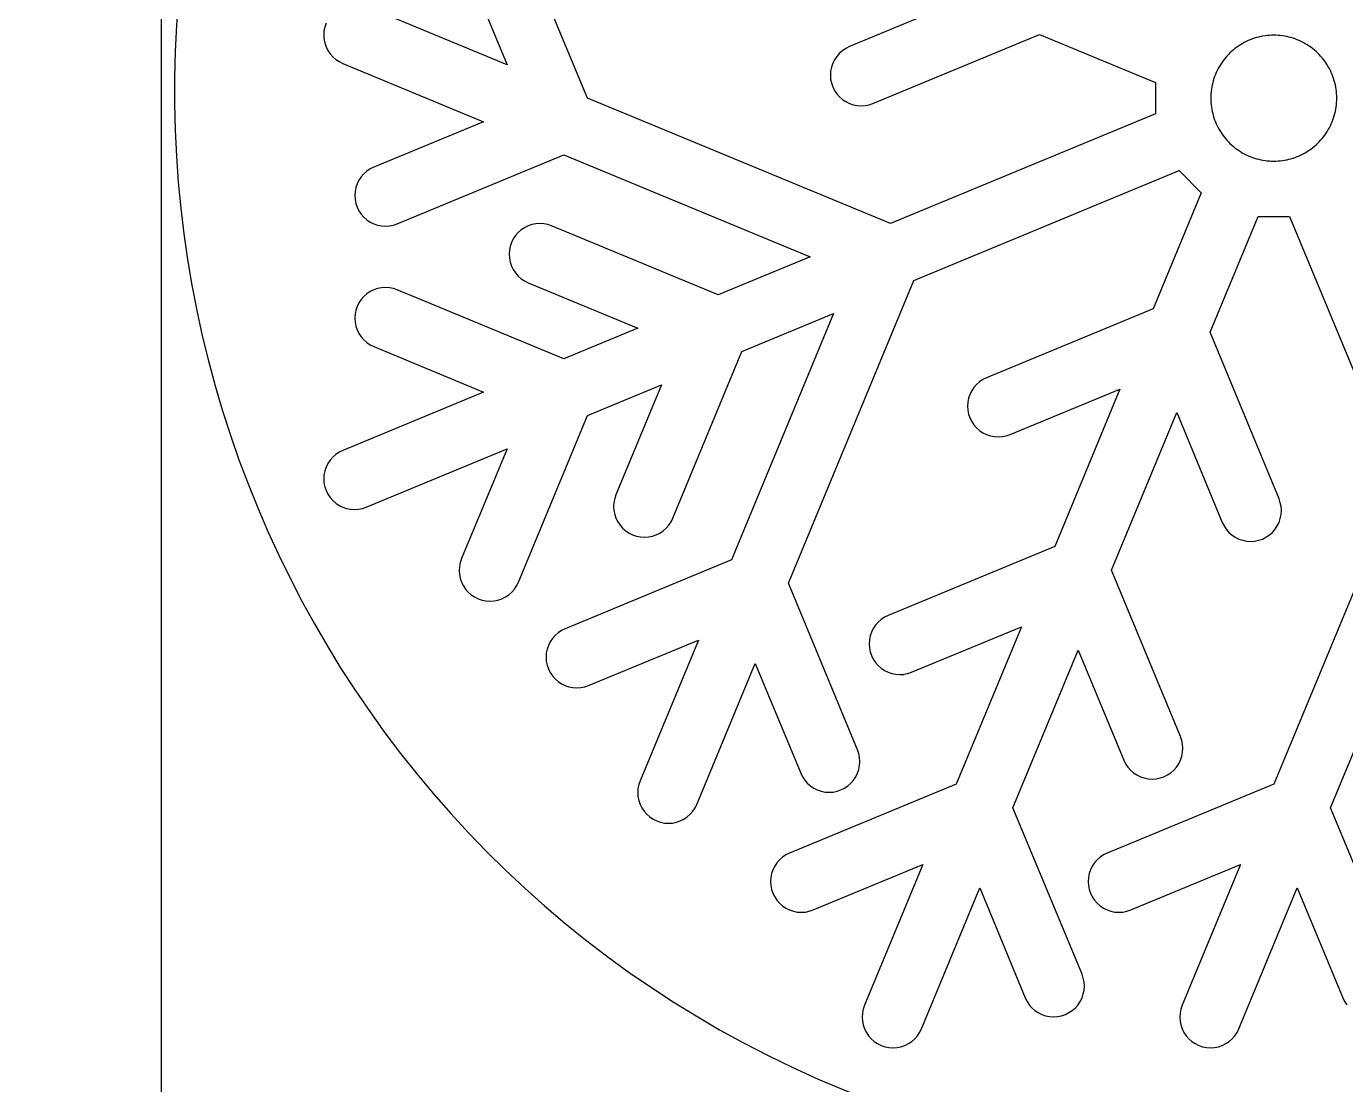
# Model space of a CAD drawing. Extents: x -10 to 300, y 40 to 641.
# Drawn here: x -10.1 to 90.5, y 474 to 554.8 of the extents above; entities that cross this region are included whole.
import ezdxf

# ---------------------------------------------------------------- set-up
doc = ezdxf.new("R2010")
doc.units = 0
doc.layers.add('Laag_1', color=7, linetype='CONTINUOUS')

msp = doc.modelspace()

# ---------------------------------------------------------------- linework, layer by layer
at = {"layer": 'Laag_1', "color": 1}
for p, q in [((0.160025, 40.160049), (0.160025, 639.840006)), ((32.662678, 549.329686), (27.39643, 562.043288)), ((23.063181, 560.248464), (26.5346, 551.867923)), ((61.030267, 556.733522), (52.649893, 553.262187)), ((26.5346, 551.867923), (15.78649, 556.320002)), ((12.623839, 554.760319), (12.564077, 554.459452)), ((12.722535, 555.050809), (12.623839, 554.760319)), ((12.543886, 554.153315), (12.564064, 553.847267)), ((12.564077, 554.459452), (12.5439, 554.153315)), ((12.564077, 553.847267), (12.623839, 553.546355)), ((54.444726, 548.929006), (67.158327, 554.195165)), ((67.158327, 554.195165), (76.010631, 550.528408)), ((82.932412, 553.650313), (82.780506, 553.573129)), ((83.086311, 553.721806), (82.932412, 553.650313)), ((83.242068, 553.787607), (83.086311, 553.721806)), ((83.399503, 553.847688), (83.242068, 553.787607)), ((83.558465, 553.902077), (83.399503, 553.847688)), ((83.718809, 553.950775), (83.558465, 553.902077)), ((83.880382, 553.993601), (83.718809, 553.950775)), ((84.043018, 554.030766), (83.880382, 553.993601)), ((84.206586, 554.062196), (84.043018, 554.030766)), ((84.37092, 554.087888), (84.206586, 554.062196)), ((84.535862, 554.107935), (84.37092, 554.087888)), ((84.701266, 554.122651), (84.535862, 554.107935)), ((84.866979, 554.13091), (84.701266, 554.122651)), ((85.032843, 554.134064), (84.866979, 554.13091)), ((85.198703, 554.13091), (85.032843, 554.134064)), ((85.364416, 554.122651), (85.198703, 554.13091)), ((85.529823, 554.107935), (85.364416, 554.122651)), ((85.694766, 554.087888), (85.529823, 554.107935)), ((85.859099, 554.062196), (85.694766, 554.087888)), ((86.022659, 554.030766), (85.859099, 554.062196)), ((86.185305, 553.993601), (86.022659, 554.030766)), ((86.346871, 553.950775), (86.185305, 553.993601)), ((86.507217, 553.902077), (86.346871, 553.950775)), ((86.666178, 553.847688), (86.507217, 553.902077)), ((86.823617, 553.787607), (86.666178, 553.847688)), ((86.979366, 553.721806), (86.823617, 553.787607)), ((87.133273, 553.650313), (86.979366, 553.721806)), ((87.285176, 553.573129), (87.133273, 553.650313)), ((12.623839, 553.546355), (12.722535, 553.25594)), ((12.722535, 553.25594), (12.858191, 552.980796)), ((12.858191, 552.980796), (13.028542, 552.725759)), ((13.028542, 552.725759), (13.230803, 552.495124)), ((51.889038, 552.75387), (51.686771, 552.523144)), ((52.119626, 552.956124), (51.889038, 552.75387)), ((52.37467, 553.126514), (52.119626, 552.956124)), ((52.649893, 553.262187), (52.37467, 553.126514)), ((81.569872, 552.659823), (81.456352, 552.537515)), ((81.687814, 552.778226), (81.569872, 552.659823)), ((81.810101, 552.892696), (81.687814, 552.778226)), ((81.936661, 553.003125), (81.810101, 552.892696)), ((82.067395, 553.109471), (81.936661, 553.003125)), ((82.202259, 553.211417), (82.067395, 553.109471)), ((82.341139, 553.308963), (82.202259, 553.211417)), ((82.483981, 553.401959), (82.341139, 553.308963)), ((82.630713, 553.490209), (82.483981, 553.401959)), ((82.780506, 553.573129), (82.63074, 553.490209)), ((87.434942, 553.490209), (87.285176, 553.573129)), ((87.581644, 553.402034), (87.434908, 553.490299)), ((87.724482, 553.309053), (87.581644, 553.402034)), ((87.863366, 553.211492), (87.724482, 553.309053)), ((87.998226, 553.109546), (87.863366, 553.211492)), ((88.128964, 553.003201), (87.998226, 553.109546)), ((88.255519, 552.892786), (88.128964, 553.003201)), ((88.377805, 552.778301), (88.255519, 552.892786)), ((88.495744, 552.659898), (88.377805, 552.778301)), ((88.609273, 552.53759), (88.495744, 552.659898)), ((13.230803, 552.495124), (13.461407, 552.292839)), ((13.461407, 552.292839), (13.716443, 552.122494)), ((13.716443, 552.122494), (13.991669, 551.986822)), ((13.991669, 551.986822), (24.739616, 547.534832)), ((51.282081, 551.702503), (51.222149, 551.401741)), ((51.380607, 551.993069), (51.282081, 551.702503)), ((51.516413, 552.268227), (51.380607, 551.993069)), ((51.686771, 552.523144), (51.516413, 552.268227)), ((80.872271, 551.73171), (80.791818, 551.586607)), ((80.957665, 551.873884), (80.872271, 551.73171)), ((81.047957, 552.01313), (80.957665, 551.873884)), ((81.143043, 552.149268), (81.047957, 552.01313)), ((81.242861, 552.282162), (81.143043, 552.149268)), ((81.347317, 552.411633), (81.242861, 552.282162)), ((81.456352, 552.537515), (81.347317, 552.411633)), ((88.718303, 552.411708), (88.609273, 552.53759)), ((88.82276, 552.282238), (88.718303, 552.411708)), ((88.922573, 552.149358), (88.82276, 552.282238)), ((89.017668, 552.01322), (88.922573, 552.149358)), ((89.107955, 551.873959), (89.017668, 552.01322)), ((89.193354, 551.731785), (89.107955, 551.873959)), ((89.273805, 551.586697), (89.193354, 551.731785)), ((51.202106, 551.095604), (51.222149, 550.789451)), ((51.222149, 551.401741), (51.202119, 551.095604)), ((51.222149, 550.789451), (51.282081, 550.488645)), ((80.417446, 550.663555), (80.373801, 550.502159)), ((80.466562, 550.822983), (80.417446, 550.663555)), ((80.521091, 550.980294), (80.466562, 550.822983)), ((80.580956, 551.135487), (80.521091, 550.980294)), ((80.646076, 551.288428), (80.580956, 551.135487)), ((80.716403, 551.438742), (80.646076, 551.288428)), ((80.791818, 551.586607), (80.716403, 551.438742)), ((89.349222, 551.438817), (89.273805, 551.586697)), ((89.419544, 551.288503), (89.349222, 551.438817)), ((89.484669, 551.135577), (89.419544, 551.288503)), ((89.544534, 550.980369), (89.484669, 551.135577)), ((89.599058, 550.823058), (89.544534, 550.980369)), ((89.648178, 550.66363), (89.599058, 550.823058)), ((89.691824, 550.502235), (89.648178, 550.66363)), ((51.282081, 550.488645), (51.380607, 550.198109)), ((51.380607, 550.198109), (51.516413, 549.923086)), ((51.516413, 549.923086), (51.686771, 549.668019)), ((51.686771, 549.668019), (51.889038, 549.437338)), ((76.010631, 550.528408), (76.010631, 548.130934)), ((80.240797, 549.670917), (80.231667, 549.500737)), ((80.255798, 549.839955), (80.240797, 549.670917)), ((80.276659, 550.007748), (80.255798, 549.839955)), ((80.30334, 550.174128), (80.276659, 550.007748)), ((80.335749, 550.338962), (80.30334, 550.174128)), ((80.373801, 550.502159), (80.335749, 550.338962)), ((89.729876, 550.339052), (89.691824, 550.502235)), ((89.762285, 550.174203), (89.729876, 550.339052)), ((89.788966, 550.007823), (89.762285, 550.174203)), ((89.809827, 549.840045), (89.788966, 550.007823)), ((89.824783, 549.671007), (89.809827, 549.840045)), ((89.833913, 549.500812), (89.824783, 549.671007)), ((55.783708, 539.752571), (32.662678, 549.329686)), ((51.889038, 549.437338), (52.119626, 549.235144)), ((52.119626, 549.235144), (52.37467, 549.064678)), ((52.37467, 549.064678), (52.649893, 548.929006)), ((52.649893, 548.929006), (52.94026, 548.830379)), ((52.94026, 548.830379), (53.241232, 548.770554)), ((53.241232, 548.770554), (53.547217, 548.750357)), ((53.547217, 548.750462), (53.853395, 548.770734)), ((53.853395, 548.770554), (54.154193, 548.830379)), ((54.154193, 548.830379), (54.444726, 548.929006)), ((80.231667, 549.500737), (80.228529, 549.329566)), ((80.228604, 549.329641), (80.231742, 549.158455)), ((80.231742, 549.158455), (80.240872, 548.988275)), ((80.240872, 548.988275), (80.255873, 548.819237)), ((80.255873, 548.819237), (80.276734, 548.65146)), ((80.276734, 548.65146), (80.303413, 548.485079)), ((89.762311, 548.485289), (89.788947, 548.651685)), ((89.788947, 548.651685), (89.809807, 548.819462)), ((89.809807, 548.819462), (89.824809, 548.988501)), ((89.824809, 548.988501), (89.833938, 549.15868)), ((89.837051, 549.329641), (89.833913, 549.500812)), ((89.833938, 549.15868), (89.837077, 549.329866)), ((89.837057, 549.329686), (89.837057, 549.329686)), ((76.010631, 548.130934), (55.783708, 539.752571)), ((80.303413, 548.485079), (80.335824, 548.32023)), ((80.335824, 548.32023), (80.373874, 548.157048)), ((80.373874, 548.157048), (80.417521, 547.995667)), ((80.417521, 547.995667), (80.466642, 547.836224)), ((80.466642, 547.836224), (80.521166, 547.678914)), ((80.521166, 547.678914), (80.581034, 547.523705)), ((89.484699, 547.52393), (89.544563, 547.679139)), ((89.544563, 547.679139), (89.599091, 547.836465)), ((89.599091, 547.836465), (89.648204, 547.995893)), ((89.648204, 547.995893), (89.69185, 548.157273)), ((89.69185, 548.157273), (89.729901, 548.320455)), ((89.729901, 548.320455), (89.762311, 548.485289)), ((24.739616, 547.534832), (16.359254, 544.063512)), ((80.581034, 547.523705), (80.646156, 547.370779)), ((80.646156, 547.370779), (80.716481, 547.2203)), ((80.716481, 547.2203), (80.791893, 547.07242)), ((80.791893, 547.07242), (80.872346, 546.927332)), ((80.872346, 546.927332), (80.95775, 546.785158)), ((80.95775, 546.785158), (81.048032, 546.645912)), ((81.048032, 546.645912), (81.143123, 546.509759)), ((88.922608, 546.509999), (89.017694, 546.646152)), ((89.017694, 546.646152), (89.107985, 546.785383)), ((89.107985, 546.785383), (89.193384, 546.927558)), ((89.193384, 546.927558), (89.273831, 547.07266)), ((89.273831, 547.07266), (89.349252, 547.220526)), ((89.349252, 547.220526), (89.419575, 547.371019)), ((89.419575, 547.371019), (89.484699, 547.52393)), ((81.143123, 546.509759), (81.24294, 546.37688)), ((81.24294, 546.37688), (81.347395, 546.247409)), ((81.347395, 546.247409), (81.456425, 546.121527)), ((81.456425, 546.121527), (81.569952, 545.999219)), ((81.569952, 545.999219), (81.687894, 545.880816)), ((81.687894, 545.880816), (81.810175, 545.766347)), ((81.810175, 545.766347), (81.936736, 545.655917)), ((81.936736, 545.655917), (82.067473, 545.549571)), ((87.998256, 545.549796), (88.128994, 545.656142)), ((88.128994, 545.656142), (88.255549, 545.766572)), ((88.255549, 545.766572), (88.377835, 545.881056)), ((88.377835, 545.881056), (88.495779, 545.999445)), ((88.495779, 545.999445), (88.609303, 546.121752)), ((88.609303, 546.121752), (88.718338, 546.247634)), ((88.718338, 546.247634), (88.82279, 546.377105)), ((88.82279, 546.377105), (88.922608, 546.509999)), ((18.154076, 539.730302), (30.867694, 544.996475)), ((30.867694, 544.996475), (49.655649, 537.214334)), ((82.067473, 545.549571), (82.202332, 545.447625)), ((82.202332, 545.447625), (82.341223, 545.350079)), ((82.341223, 545.350079), (82.484059, 545.257083)), ((82.484059, 545.257083), (82.630791, 545.168818)), ((82.630713, 545.169043), (82.780475, 545.086168)), ((82.780475, 545.086168), (82.93239, 545.008954)), ((82.93239, 545.008954), (83.086284, 544.937461)), ((83.086284, 544.937461), (83.242036, 544.871675)), ((83.242036, 544.871675), (83.399471, 544.81158)), ((83.399471, 544.81158), (83.558438, 544.757191)), ((83.558438, 544.757191), (83.718784, 544.708493)), ((83.718784, 544.708493), (83.88035, 544.665516)), ((83.88035, 544.665516), (84.042991, 544.628366)), ((84.042991, 544.628366), (84.206555, 544.596937)), ((84.206555, 544.596937), (84.370889, 544.571244)), ((84.370889, 544.571244), (84.535835, 544.551197)), ((85.529787, 544.551197), (85.694735, 544.571244)), ((85.694735, 544.571244), (85.859069, 544.596937)), ((85.859069, 544.596937), (86.022632, 544.628366)), ((86.022632, 544.628366), (86.185273, 544.665516)), ((86.185273, 544.665516), (86.346844, 544.708493)), ((86.346844, 544.708493), (86.50719, 544.757191)), ((86.50719, 544.757191), (86.666152, 544.81158)), ((86.666152, 544.81158), (86.823587, 544.871675)), ((86.823587, 544.871675), (86.979339, 544.937461)), ((86.979339, 544.937461), (87.133238, 545.008954)), ((87.133238, 545.008954), (87.285149, 545.086168)), ((87.285149, 545.086168), (87.434911, 545.169043)), ((87.434942, 545.169043), (87.58167, 545.257309)), ((87.58167, 545.257309), (87.724512, 545.350305)), ((87.724512, 545.350305), (87.863396, 545.447866)), ((87.863396, 545.447866), (87.998256, 545.549796)), ((15.598394, 543.55518), (15.396119, 543.32447)), ((15.82899, 543.75736), (15.598394, 543.55518)), ((16.08419, 543.927825), (15.82899, 543.75736)), ((16.359254, 544.063512), (16.08419, 543.927825)), ((57.578547, 535.41936), (77.805505, 543.797619)), ((77.805505, 543.797619), (79.50085, 542.102368)), ((84.535835, 544.551197), (84.701239, 544.536481)), ((84.701239, 544.536481), (84.866947, 544.528222)), ((84.866947, 544.528222), (85.032811, 544.525069)), ((85.032811, 544.525069), (85.198676, 544.528222)), ((85.198676, 544.528222), (85.364384, 544.536481)), ((85.364384, 544.536481), (85.529787, 544.551197)), ((15.09012, 542.794274), (14.99143, 542.503829)), ((15.225775, 543.069523), (15.09012, 542.794274)), ((15.396119, 543.32447), (15.225775, 543.069523)), ((14.931662, 542.202947), (14.911621, 541.896914)), ((14.911627, 541.896914), (14.931675, 541.590882)), ((14.99143, 542.503829), (14.931662, 542.202947)), ((14.931662, 541.590882), (14.99143, 541.289895)), ((79.50085, 542.102368), (75.834099, 533.250089)), ((14.99143, 541.289895), (15.09012, 540.99945)), ((15.09012, 540.99945), (15.225775, 540.724381)), ((15.225775, 540.724381), (15.396119, 540.469254)), ((15.396119, 540.469254), (15.598394, 540.238649)), ((15.598394, 540.238649), (15.82899, 540.036349)), ((15.82899, 540.036349), (16.08419, 539.865899)), ((16.08419, 539.865899), (16.359254, 539.730302)), ((16.359254, 539.730302), (16.649782, 539.631705)), ((16.649782, 539.631705), (16.950576, 539.57188)), ((16.950576, 539.57188), (17.25674, 539.551608)), ((17.25674, 539.551788), (17.562747, 539.571955)), ((17.562747, 539.57188), (17.863541, 539.631705)), ((17.863541, 539.631705), (18.154076, 539.730302)), ((28.140192, 539.578036), (27.864965, 539.442349)), ((28.430562, 539.676648), (28.140192, 539.578036)), ((28.731516, 539.736488), (28.430562, 539.676648)), ((29.037531, 539.756535), (28.731516, 539.736263)), ((29.343692, 539.736488), (29.037531, 539.75673)), ((29.644488, 539.676648), (29.343692, 539.736488)), ((29.935023, 539.578036), (29.644488, 539.676648)), ((42.648632, 534.311877), (29.935023, 539.578036)), ((80.167316, 531.45513), (83.834044, 540.307423)), ((83.834044, 540.307423), (86.231609, 540.307423)), ((86.231609, 540.307423), (94.609861, 520.080533)), ((27.006721, 538.584047), (26.870902, 538.308948)), ((27.17707, 538.839099), (27.006721, 538.584047)), ((27.379332, 539.069704), (27.17707, 538.839099)), ((27.609936, 539.271974), (27.379332, 539.069704)), ((27.864965, 539.442349), (27.609936, 539.271974)), ((26.712444, 537.717591), (26.692401, 537.411453)), ((26.772375, 538.018458), (26.712444, 537.717591)), ((26.870902, 538.308948), (26.772375, 538.018458)), ((26.692409, 537.411453), (26.712448, 537.105361)), ((26.712444, 537.105361), (26.772375, 536.804494)), ((26.772375, 536.804494), (26.870902, 536.514064)), ((26.870902, 536.514064), (27.006721, 536.23892)), ((49.655649, 537.214334), (42.648632, 534.311877)), ((27.006721, 536.23892), (27.17707, 535.983853)), ((27.17707, 535.983853), (27.379332, 535.753263)), ((27.379332, 535.753263), (27.609936, 535.550963)), ((27.609936, 535.550963), (27.864965, 535.380483)), ((16.08419, 534.56256), (15.82899, 534.392185)), ((16.359254, 534.698247), (16.08419, 534.56256)), ((16.649782, 534.796844), (16.359254, 534.698247)), ((16.950576, 534.856699), (16.649782, 534.796844)), ((17.25674, 534.876746), (16.950576, 534.856579)), ((17.562747, 534.856699), (17.25674, 534.876926)), ((17.863541, 534.796844), (17.562747, 534.856699)), ((18.154076, 534.698247), (17.863541, 534.796844)), ((30.867694, 529.431983), (18.154076, 534.698247)), ((27.864965, 535.380483), (28.140192, 535.244841)), ((28.140192, 535.244841), (36.520554, 531.773536)), ((48.001498, 512.298361), (57.578547, 535.41936)), ((15.225775, 533.704242), (15.09012, 533.429114)), ((15.396119, 533.959204), (15.225775, 533.704242)), ((15.598394, 534.1899), (15.396119, 533.959204)), ((15.82899, 534.392185), (15.598394, 534.1899)), ((14.931662, 532.837756), (14.911621, 532.531649)), ((14.911627, 532.531649), (14.931675, 532.225602)), ((14.99143, 533.138563), (14.931662, 532.837756)), ((15.09012, 533.429114), (14.99143, 533.138563)), ((51.450455, 532.881124), (43.668272, 514.093095)), ((44.443465, 529.978667), (51.450455, 532.881124)), ((75.834099, 533.250089), (63.1205, 527.98393)), ((14.931662, 532.225602), (14.99143, 531.924705)), ((14.99143, 531.924705), (15.09012, 531.634079)), ((15.09012, 531.634079), (15.225775, 531.359116)), ((36.520554, 531.773536), (30.867694, 529.431983)), ((15.225775, 531.359116), (15.396119, 531.104064)), ((15.396119, 531.104064), (15.598394, 530.873383)), ((15.598394, 530.873383), (15.82899, 530.671189)), ((15.82899, 530.671189), (16.08419, 530.500603)), ((16.08419, 530.500603), (16.359254, 530.364931)), ((85.433456, 518.741498), (80.167316, 531.45513)), ((16.359254, 530.364931), (24.739616, 526.893731)), ((39.177377, 517.265035), (44.443465, 529.978667)), ((62.359644, 527.475403), (62.157378, 527.244798)), ((62.590251, 527.677703), (62.359644, 527.475403)), ((62.845292, 527.848243), (62.590251, 527.677703)), ((63.1205, 527.98393), (62.845292, 527.848243)), ((24.739616, 526.893731), (13.991669, 522.441712)), ((32.662678, 525.098877), (38.315539, 527.440325)), ((38.315539, 527.440325), (34.84413, 519.059889)), ((61.8512, 526.714782), (61.752687, 526.424157)), ((61.987019, 526.989851), (61.8512, 526.714782)), ((62.157378, 527.244798), (61.987019, 526.989851)), ((64.915332, 523.650645), (73.295776, 527.121964)), ((73.295776, 527.121964), (68.318024, 515.104804)), ((61.692921, 526.123365), (61.67273, 525.817257)), ((61.67273, 525.817257), (61.692921, 525.511285)), ((61.752687, 526.424157), (61.692921, 526.123365)), ((61.692921, 525.511285), (61.752687, 525.210298)), ((27.39643, 512.385156), (32.662678, 525.098877)), ((61.752687, 525.210298), (61.8512, 524.919973)), ((61.8512, 524.919973), (61.987019, 524.644724)), ((61.987019, 524.644724), (62.157378, 524.389657)), ((72.651306, 513.309875), (77.629002, 525.327095)), ((77.629002, 525.327095), (81.100272, 516.946674)), ((62.157378, 524.389657), (62.359644, 524.159067)), ((62.359644, 524.159067), (62.590251, 523.956782)), ((62.590251, 523.956782), (62.845292, 523.786332)), ((62.845292, 523.786332), (63.1205, 523.650645)), ((63.1205, 523.650645), (63.410867, 523.552123)), ((63.410867, 523.552123), (63.711831, 523.492193)), ((63.711831, 523.492193), (64.017843, 523.471996)), ((64.017843, 523.472116), (64.324003, 523.492388)), ((64.324003, 523.492193), (64.6248, 523.552123)), ((64.6248, 523.552123), (64.915332, 523.650645)), ((13.991669, 522.441712), (13.716443, 522.306069)), ((15.78649, 518.108546), (26.5346, 522.560401)), ((26.5346, 522.560401), (23.063181, 514.180085)), ((12.858191, 521.447632), (12.722535, 521.172609)), ((13.028542, 521.702714), (12.858191, 521.447632)), ((13.230803, 521.93332), (13.028542, 521.702714)), ((13.461407, 522.135604), (13.230803, 521.93332)), ((13.716443, 522.306069), (13.461407, 522.135604)), ((12.564077, 520.581266), (12.5439, 520.275144)), ((12.623839, 520.882073), (12.564077, 520.581266)), ((12.722535, 521.172609), (12.623839, 520.882073)), ((12.543886, 520.275144), (12.564064, 519.968991)), ((12.564077, 519.968991), (12.623839, 519.668125)), ((12.623839, 519.668125), (12.722535, 519.377649)), ((94.609861, 520.080533), (85.032828, 496.959399)), ((12.722535, 519.377649), (12.858191, 519.10252)), ((12.858191, 519.10252), (13.028542, 518.847574)), ((13.028542, 518.847574), (13.230803, 518.616953)), ((13.230803, 518.616953), (13.461407, 518.414699)), ((13.461407, 518.414699), (13.716443, 518.244203)), ((34.685664, 518.468562), (34.665629, 518.162425)), ((34.745596, 518.769339), (34.685664, 518.468562)), ((34.84413, 519.059889), (34.745596, 518.769339)), ((85.532065, 518.450978), (85.433456, 518.741498)), ((85.591914, 518.150186), (85.532065, 518.450978)), ((13.716443, 518.244203), (13.991669, 518.108546)), ((13.991669, 518.108546), (14.282039, 518.009949)), ((14.282039, 518.009949), (14.582999, 517.949989)), ((14.582999, 517.949989), (14.888998, 517.930212)), ((14.888998, 517.930017), (15.19516, 517.949809)), ((15.19516, 517.949989), (15.49612, 518.009949)), ((15.49612, 518.009949), (15.78649, 518.108546)), ((34.665637, 518.162425), (34.685679, 517.856392)), ((34.685664, 517.856392), (34.745596, 517.55548)), ((34.745596, 517.55548), (34.84413, 517.265035)), ((85.532065, 517.23712), (85.591914, 517.537986)), ((85.611968, 517.844034), (85.591914, 518.150186)), ((85.591914, 517.537986), (85.611968, 517.844034)), ((34.84413, 517.265035), (34.979785, 516.989816)), ((34.979785, 516.989816), (35.150291, 516.734839)), ((35.150291, 516.734839), (35.35256, 516.504249)), ((35.35256, 516.504249), (35.583156, 516.301949)), ((38.43834, 516.301949), (38.668945, 516.504249)), ((38.668945, 516.504249), (38.871198, 516.734839)), ((38.871198, 516.734839), (39.041721, 516.989816)), ((39.041721, 516.989816), (39.177377, 517.265035)), ((81.100272, 516.946674), (81.235953, 516.671425)), ((81.235953, 516.671425), (81.406381, 516.416479)), ((81.406381, 516.416479), (81.608638, 516.185888)), ((84.925135, 516.185888), (85.127348, 516.416479)), ((85.127348, 516.416479), (85.297802, 516.671425)), ((85.297802, 516.671425), (85.433456, 516.946674)), ((85.433456, 516.946674), (85.532065, 517.23712)), ((35.583156, 516.301949), (35.8382, 516.131409)), ((35.8382, 516.131409), (36.113257, 515.995797)), ((36.113257, 515.995797), (36.403792, 515.897215)), ((36.403792, 515.897215), (36.70475, 515.83727)), ((36.70475, 515.83727), (37.010749, 515.817103)), ((37.010749, 515.817298), (37.316926, 515.83745)), ((37.316926, 515.83727), (37.61772, 515.897215)), ((37.61772, 515.897215), (37.908241, 515.995797)), ((37.908241, 515.995797), (38.183312, 516.131409)), ((38.183312, 516.131409), (38.43834, 516.301949)), ((81.608638, 516.185888), (81.839263, 515.983588)), ((81.839263, 515.983588), (82.094313, 515.813228)), ((82.094313, 515.813228), (82.369443, 515.677436)), ((82.369443, 515.677436), (82.659925, 515.578809)), ((82.659925, 515.578809), (82.960792, 515.518909)), ((82.960792, 515.518909), (83.266873, 515.498712)), ((83.266873, 515.498937), (83.572982, 515.519089)), ((83.572982, 515.518909), (83.873858, 515.578809)), ((83.873858, 515.578809), (84.164322, 515.677436)), ((84.164322, 515.677436), (84.439453, 515.813228)), ((84.439453, 515.813228), (84.694502, 515.983588)), ((84.694502, 515.983588), (84.925135, 516.185888)), ((68.318024, 515.104804), (55.604418, 509.838555)), ((22.904888, 513.588788), (22.884711, 513.28259)), ((22.964658, 513.889549), (22.904888, 513.588788)), ((23.063181, 514.180085), (22.964658, 513.889549)), ((43.668272, 514.093095), (30.954653, 508.827042)), ((89.36604, 495.16447), (97.148214, 513.952468)), ((22.88469, 513.28259), (22.904867, 512.976588)), ((22.904888, 512.976588), (22.964658, 512.675601)), ((22.964658, 512.675601), (23.063181, 512.385156)), ((23.063181, 512.385156), (23.199009, 512.110027)), ((27.260774, 512.110027), (27.39643, 512.385156)), ((77.917459, 500.596213), (72.651306, 513.309875)), ((23.199009, 512.110027), (23.369351, 511.85505)), ((23.369351, 511.85505), (23.571621, 511.624445)), ((23.571621, 511.624445), (23.802218, 511.422175)), ((23.802218, 511.422175), (24.057247, 511.251695)), ((26.402374, 511.251695), (26.657395, 511.422175)), ((26.657395, 511.422175), (26.888161, 511.624445)), ((26.888161, 511.624445), (27.090431, 511.85505)), ((27.090431, 511.85505), (27.260774, 512.110027)), ((53.2676, 499.58461), (48.001525, 512.298271)), ((24.057247, 511.251695), (24.332481, 511.115992)), ((24.332481, 511.115992), (24.622843, 511.017425)), ((24.622843, 511.017425), (24.923801, 510.957465)), ((24.923801, 510.957465), (25.229803, 510.937689)), ((25.229803, 510.937509), (25.535972, 510.957285)), ((25.535972, 510.957465), (25.836773, 511.017425)), ((25.836773, 511.017425), (26.127303, 511.115992)), ((26.127303, 511.115992), (26.402374, 511.251695)), ((54.843555, 509.330298), (54.641283, 509.099513)), ((55.074321, 509.532493), (54.843555, 509.330298)), ((55.329347, 509.702838), (55.074321, 509.532493)), ((55.604418, 509.838555), (55.329347, 509.702838)), ((30.424396, 508.520814), (30.193796, 508.31862)), ((30.679598, 508.691369), (30.424396, 508.520814)), ((30.954653, 508.827042), (30.679598, 508.691369)), ((54.335284, 508.569392), (54.236592, 508.278871)), ((54.470943, 508.844446), (54.335284, 508.569392)), ((54.641283, 509.099513), (54.470943, 508.844446)), ((57.399243, 505.505239), (65.779768, 508.976754)), ((65.779768, 508.976754), (60.802095, 496.959399)), ((29.685524, 507.557713), (29.586836, 507.267388)), ((29.821189, 507.832962), (29.685524, 507.557713)), ((29.991532, 508.088014), (29.821189, 507.832962)), ((30.193796, 508.31862), (29.991532, 508.088014)), ((32.749481, 504.493846), (41.13001, 507.965076)), ((41.13001, 507.965076), (36.678043, 497.217049)), ((54.176826, 507.97808), (54.156787, 507.671912)), ((54.156787, 507.671912), (54.176826, 507.36588)), ((54.236592, 508.278871), (54.176826, 507.97808)), ((54.176826, 507.36588), (54.236592, 507.064908)), ((29.527068, 506.966401), (29.507027, 506.660444)), ((29.507041, 506.660444), (29.527074, 506.354216)), ((29.586836, 507.267388), (29.527068, 506.966401)), ((29.527068, 506.354216), (29.586836, 506.05341)), ((54.236592, 507.064908), (54.335284, 506.774568)), ((54.335284, 506.774568), (54.470943, 506.499334)), ((54.470943, 506.499334), (54.641283, 506.244357)), ((65.135182, 495.16447), (70.112952, 507.181705)), ((70.112952, 507.181705), (73.584246, 498.801359)), ((29.586836, 506.05341), (29.685524, 505.762979)), ((29.685524, 505.762979), (29.821189, 505.48785)), ((29.821189, 505.48785), (29.991532, 505.232783)), ((41.011121, 495.422104), (45.4632, 506.170327)), ((45.463256, 506.170221), (48.934508, 497.78968)), ((54.641283, 506.244357), (54.843555, 506.013646)), ((54.843555, 506.013646), (55.074321, 505.811392)), ((55.074321, 505.811392), (55.329347, 505.640897)), ((55.329347, 505.640897), (55.604418, 505.505239)), ((55.604418, 505.505239), (55.894942, 505.406717)), ((55.894942, 505.406717), (56.195736, 505.346787)), ((56.195736, 505.346787), (56.5019, 505.327011)), ((56.5019, 505.326831), (56.807912, 505.346577)), ((56.807912, 505.346787), (57.108866, 505.406717)), ((57.108866, 505.406717), (57.399243, 505.505239)), ((29.991532, 505.232783), (30.193796, 505.002283)), ((30.193796, 505.002283), (30.424396, 504.800013)), ((30.424396, 504.800013), (30.679598, 504.629413)), ((30.679598, 504.629413), (30.954653, 504.493846)), ((30.954653, 504.493846), (31.245188, 504.395234)), ((31.245188, 504.395234), (31.545984, 504.335319)), ((31.545984, 504.335319), (31.852154, 504.315152)), ((31.852154, 504.315332), (32.15816, 504.335499)), ((32.15816, 504.335319), (32.459118, 504.395234)), ((32.459118, 504.395234), (32.749481, 504.493846)), ((78.016066, 500.305573), (77.917459, 500.596213)), ((78.075906, 500.004901), (78.016066, 500.305573)), ((53.366287, 499.294209), (53.2676, 499.58461)), ((53.426072, 498.993298), (53.366287, 499.294209)), ((78.016066, 499.091729), (78.075906, 499.392671)), ((78.095979, 499.698628), (78.075906, 500.004901)), ((78.075906, 499.392671), (78.095979, 499.698628)), ((53.366287, 498.080231), (53.426072, 498.381188)), ((53.446263, 498.68716), (53.426072, 498.993298)), ((53.426072, 498.381188), (53.446263, 498.68716)), ((73.584246, 498.801359), (73.719946, 498.52614)), ((73.719946, 498.52614), (73.890355, 498.271073)), ((73.890355, 498.271073), (74.092599, 498.040468)), ((77.40911, 498.040468), (77.611349, 498.271073)), ((77.611349, 498.271073), (77.781776, 498.52614)), ((77.781776, 498.52614), (77.917459, 498.801359)), ((77.917459, 498.801359), (78.016066, 499.091729)), ((48.934508, 497.78968), (49.07018, 497.514642)), ((49.07018, 497.514642), (49.24052, 497.259605)), ((49.24052, 497.259605), (49.442787, 497.028969)), ((52.759335, 497.028969), (52.961601, 497.259605)), ((52.961601, 497.259605), (53.131942, 497.514642)), ((53.131942, 497.514642), (53.2676, 497.78968)), ((53.2676, 497.78968), (53.366287, 498.080231)), ((74.092599, 498.040468), (74.323242, 497.838198)), ((74.323242, 497.838198), (74.578301, 497.667823)), ((74.578301, 497.667823), (74.853395, 497.532241)), ((74.853395, 497.532241), (75.143904, 497.433539)), ((75.143904, 497.433539), (75.444752, 497.373699)), ((75.444752, 497.373699), (75.750861, 497.353547)), ((75.750861, 497.353547), (76.056956, 497.373819)), ((76.056956, 497.373699), (76.357804, 497.433539)), ((76.357804, 497.433539), (76.648273, 497.532241)), ((76.648273, 497.532241), (76.923427, 497.667823)), ((76.923427, 497.667823), (77.178467, 497.838198)), ((77.178467, 497.838198), (77.40911, 498.040468)), ((36.519585, 496.625706), (36.499543, 496.319554)), ((36.499543, 496.319554), (36.519585, 496.013416)), ((36.579352, 496.926498), (36.519585, 496.625706)), ((36.678043, 497.217049), (36.579352, 496.926498)), ((60.802095, 496.959399), (48.088328, 491.693135)), ((49.442787, 497.028969), (49.673393, 496.8267)), ((49.673393, 496.8267), (49.928585, 496.656235)), ((49.928585, 496.656235), (50.203643, 496.520547)), ((50.203643, 496.520547), (50.494166, 496.42204)), ((50.494166, 496.42204), (50.794972, 496.36214)), ((50.794972, 496.36214), (51.10115, 496.341868)), ((51.10115, 496.342018), (51.40715, 496.36232)), ((51.40715, 496.36214), (51.708108, 496.42204)), ((51.708108, 496.42204), (51.998479, 496.520547)), ((51.998479, 496.520547), (52.273698, 496.656235)), ((52.273698, 496.656235), (52.528728, 496.8267)), ((52.528728, 496.8267), (52.759335, 497.028969)), ((85.032828, 496.959399), (72.319171, 491.693135)), ((36.519585, 496.013416), (36.579352, 495.71264)), ((36.579352, 495.71264), (36.678043, 495.422104)), ((36.678043, 495.422104), (36.813699, 495.147066)), ((40.87546, 495.147066), (41.011121, 495.422104)), ((36.813699, 495.147066), (36.984042, 494.891999)), ((36.984042, 494.891999), (37.186312, 494.661408)), ((37.186312, 494.661408), (37.416912, 494.459139)), ((37.416912, 494.459139), (37.672106, 494.288673)), ((37.672106, 494.288673), (37.947164, 494.152986)), ((39.742, 494.152986), (40.017217, 494.288673)), ((40.017217, 494.288673), (40.272247, 494.459139)), ((40.272247, 494.459139), (40.502849, 494.661408)), ((40.502849, 494.661408), (40.705122, 494.891999)), ((40.705122, 494.891999), (40.87546, 495.147066)), ((70.401424, 482.450853), (65.135182, 495.16447)), ((94.632189, 482.450853), (89.36604, 495.16447)), ((37.947164, 494.152986), (38.237698, 494.054359)), ((38.237698, 494.054359), (38.538492, 493.994534)), ((38.538492, 493.994534), (38.844656, 493.974247)), ((38.844656, 493.974472), (39.150669, 493.994744)), ((39.150669, 493.994534), (39.451627, 494.054359)), ((39.451627, 494.054359), (39.742, 494.152986)), ((47.558226, 491.387193), (47.327639, 491.184923)), ((47.813258, 491.557477), (47.558226, 491.387193)), ((48.088328, 491.693135), (47.813258, 491.557477)), ((71.788991, 491.387193), (71.558344, 491.184923)), ((72.044045, 491.557477), (71.788991, 491.387193)), ((72.319171, 491.693135), (72.044045, 491.557477)), ((46.819198, 490.424032), (46.720669, 490.133586)), ((46.954848, 490.69916), (46.819198, 490.424032)), ((47.125353, 490.954212), (46.954848, 490.69916)), ((47.327639, 491.184923), (47.125353, 490.954212)), ((49.883309, 487.359939), (58.26366, 490.831349)), ((58.26366, 490.831349), (53.811703, 480.083232)), ((71.050009, 490.424032), (70.9514, 490.133586)), ((71.18569, 490.69916), (71.050009, 490.424032)), ((71.356104, 490.954212), (71.18569, 490.69916)), ((71.558344, 491.184923), (71.356104, 490.954212)), ((74.11406, 487.359939), (82.494503, 490.831349)), ((82.494503, 490.831349), (78.042527, 480.083232)), ((46.660751, 489.832704), (46.640706, 489.526552)), ((46.640706, 489.526552), (46.660737, 489.220595)), ((46.720669, 490.133586), (46.660751, 489.832704)), ((46.660751, 489.220595), (46.720669, 488.919608)), ((70.89158, 489.832704), (70.871512, 489.526552)), ((70.871512, 489.526552), (70.89158, 489.220595)), ((70.9514, 490.133586), (70.89158, 489.832704)), ((70.89158, 489.220595), (70.9514, 488.919608)), ((46.720669, 488.919608), (46.819198, 488.629162)), ((46.819198, 488.629162), (46.954848, 488.354019)), ((46.954848, 488.354019), (47.125353, 488.098967)), ((58.144956, 478.288393), (62.596927, 489.036405)), ((62.596927, 489.036405), (66.068183, 480.655984)), ((70.9514, 488.919608), (71.050009, 488.629162)), ((71.050009, 488.629162), (71.18569, 488.354019)), ((71.18569, 488.354019), (71.356104, 488.098967)), ((82.375703, 478.288393), (86.827687, 489.036405)), ((86.827687, 489.036405), (90.298985, 480.655984)), ((47.125353, 488.098967), (47.327639, 487.868376)), ((47.327639, 487.868376), (47.558226, 487.666092)), ((47.558226, 487.666092), (47.813258, 487.495717)), ((47.813258, 487.495717), (48.088328, 487.359939)), ((48.088328, 487.359939), (48.378866, 487.261417)), ((48.378866, 487.261417), (48.679806, 487.201697)), ((48.679806, 487.201697), (48.985819, 487.181425)), ((48.985819, 487.181425), (49.291983, 487.201697)), ((49.291983, 487.201697), (49.59278, 487.261417)), ((49.59278, 487.261417), (49.883309, 487.359939)), ((71.356104, 488.098967), (71.558344, 487.868376)), ((71.558344, 487.868376), (71.788991, 487.666092)), ((71.788991, 487.666092), (72.044045, 487.495717)), ((72.044045, 487.495717), (72.319171, 487.359939)), ((72.319171, 487.359939), (72.609649, 487.261417)), ((72.609649, 487.261417), (72.910502, 487.201697)), ((72.910502, 487.201697), (73.21661, 487.181425)), ((73.21661, 487.181425), (73.522702, 487.201697)), ((73.522702, 487.201697), (73.823596, 487.261417)), ((73.823596, 487.261417), (74.11406, 487.359939)), ((70.500032, 482.160257), (70.401424, 482.450853)), ((70.559867, 481.859481), (70.500032, 482.160257)), ((70.500032, 480.946504), (70.559867, 481.247311)), ((70.579948, 481.553538), (70.559867, 481.859481)), ((70.559867, 481.247311), (70.579948, 481.553538)), ((66.068183, 480.655984), (66.203837, 480.38096)), ((66.203837, 480.38096), (66.374347, 480.125683)), ((70.095328, 480.125683), (70.265755, 480.38096)), ((70.265755, 480.38096), (70.401424, 480.655984)), ((70.401424, 480.655984), (70.500032, 480.946504)), ((90.298985, 480.655984), (90.434667, 480.38096)), ((90.434667, 480.38096), (90.605076, 480.125683)), ((53.653246, 479.491905), (53.633215, 479.185752)), ((53.633215, 479.185752), (53.653246, 478.879705)), ((53.713164, 479.792891), (53.653246, 479.491905)), ((53.811703, 480.083232), (53.713164, 479.792891)), ((66.374347, 480.125683), (66.576615, 479.895198)), ((66.576615, 479.895198), (66.80722, 479.692883)), ((66.80722, 479.692883), (67.062248, 479.522538)), ((67.062248, 479.522538), (67.337304, 479.386851)), ((67.337304, 479.386851), (67.627838, 479.288163)), ((67.627838, 479.288163), (67.928796, 479.228413)), ((67.928796, 479.228413), (68.234813, 479.208247)), ((68.234813, 479.208322), (68.540972, 479.228594)), ((68.540972, 479.228413), (68.841783, 479.288163)), ((68.841783, 479.288163), (69.132248, 479.386851)), ((69.132248, 479.386851), (69.407402, 479.522538)), ((69.407402, 479.522538), (69.662455, 479.692883)), ((69.662455, 479.692883), (69.893075, 479.895198)), ((69.893075, 479.895198), (70.095328, 480.125683)), ((77.88406, 479.491905), (77.864007, 479.185752)), ((77.864007, 479.185752), (77.88406, 478.879705)), ((77.943928, 479.792891), (77.88406, 479.491905)), ((78.042527, 480.083232), (77.943928, 479.792891)), ((53.653246, 478.879705), (53.713164, 478.578838)), ((53.713164, 478.578838), (53.811703, 478.288393)), ((53.811703, 478.288393), (53.947371, 478.013159)), ((58.009302, 478.013159), (58.144956, 478.288393)), ((77.88406, 478.879705), (77.943928, 478.578838)), ((77.943928, 478.578838), (78.042527, 478.288393)), ((78.042527, 478.288393), (78.178163, 478.013159)), ((82.240049, 478.013159), (82.375703, 478.288393)), ((53.947371, 478.013159), (54.117881, 477.758197)), ((54.117881, 477.758197), (54.320134, 477.527591)), ((54.320134, 477.527591), (54.550741, 477.325307)), ((54.550741, 477.325307), (54.805767, 477.154947)), ((54.805767, 477.154947), (55.080838, 477.019259)), ((56.87584, 477.019259), (57.15088, 477.154947)), ((57.15088, 477.154947), (57.405924, 477.325307)), ((57.405924, 477.325307), (57.636511, 477.527591)), ((57.636511, 477.527591), (57.838779, 477.758197)), ((57.838779, 477.758197), (58.009302, 478.013159)), ((78.178163, 478.013159), (78.348608, 477.758197)), ((78.348608, 477.758197), (78.550885, 477.527591)), ((78.550885, 477.527591), (78.781499, 477.325307)), ((78.781499, 477.325307), (79.036567, 477.154947)), ((79.036567, 477.154947), (79.311681, 477.019259)), ((81.106559, 477.019259), (81.38168, 477.154947)), ((81.38168, 477.154947), (81.636739, 477.325307)), ((81.636739, 477.325307), (81.867354, 477.527591)), ((81.867354, 477.527591), (82.06964, 477.758197)), ((82.06964, 477.758197), (82.240049, 478.013159)), ((55.080838, 477.019259), (55.37137, 476.920572)), ((55.37137, 476.920572), (55.672167, 476.860822)), ((55.672167, 476.860822), (55.978331, 476.84055)), ((55.978331, 476.840655), (56.284491, 476.860822)), ((56.284491, 476.860822), (56.58529, 476.920572)), ((56.58529, 476.920572), (56.87584, 477.019259)), ((79.311681, 477.019259), (79.602162, 476.920572)), ((79.602162, 476.920572), (79.903019, 476.860822)), ((79.903019, 476.860822), (80.209129, 476.84055)), ((80.209129, 476.840655), (80.515211, 476.860822)), ((80.515211, 476.860822), (80.816077, 476.920572)), ((80.816077, 476.920572), (81.106559, 477.019259))]:
    msp.add_line(p, q, dxfattribs=at)
for points in [[(8.135304, 582.77696), (-10.143793, 541.227212), (8.720668, 492.726363), (50.270305, 474.447163)], [(50.270305, 474.447163), (91.819995, 456.168098), (140.32081, 475.032623), (158.600034, 516.58231)]]:
    msp.add_open_spline(points, degree=3, dxfattribs=at)

doc.saveas('drawing.dxf')
